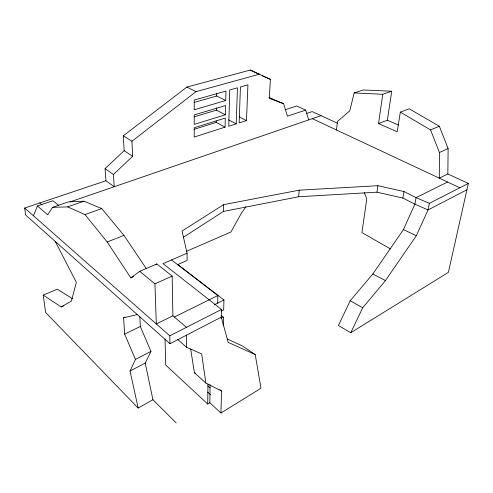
<?xml version="1.0" encoding="UTF-8"?>
<svg xmlns="http://www.w3.org/2000/svg" width="493" height="493" viewBox="0 0 493 493"><rect width="100%" height="100%" fill="white"/><g stroke="black" fill="none" stroke-linecap="round" stroke-linejoin="round"><path stroke-width="0.74" d="M378.538 123.577L387.362 120.243L391.732 91.217L382.759 94.299L378.538 123.577L397.198 131.773L400.328 112.133L430.555 129.912L439.423 152.491L439.288 178.139L447.854 173.998L468.35 183.427L448.39 272.364L350.751 332.744L338.457 325.491L350.203 300.748L372.819 273.972L403.428 229.621L414.866 204.151L416.074 197.601L447.589 182.028M447.854 173.998L448.112 148.59L439.355 126.276L409.227 108.805L400.328 112.133M210.123 384.663L209.827 402.763L207.707 404.032L207.991 384.102M225.079 127.145L194.217 137.048L194.224 127.749L225.301 118.061L225.079 127.145L216.205 122.4L216.236 120.902M225.381 114.789L194.23 124.39L194.236 114.906L225.609 105.533L225.381 114.789L216.421 110.155L216.464 107.856M225.732 100.523L194.236 109.76L194.242 100.054L225.967 91.063L225.732 100.523L216.673 96.006L216.723 93.122M217.684 303.109L217.851 295.535L171.539 259.953M183.414 237.25L223.397 211.46L223.563 204.675L299.214 190.175L377.921 185.713L404.001 191.555L416.074 197.601L429.335 203.344L468.35 183.427M209.827 402.763L220.932 413.023L260.988 388.256L255.226 354.578L228.167 342.352L221.283 317.128L221.48 309.45L163.029 263.663L187.075 253.18L182.059 231.014L223.563 204.675M223.255 325.318L223.477 317.19L221.086 315.298M187.075 253.18L187.112 260.44L177.837 264.55L223.951 299.966L223.68 309.875L221.191 311.151M220.932 413.023L221.542 391.041L219.835 389.519M236.233 123.872L237.435 87.809L229.744 89.991L228.746 126.282L236.233 123.872L228.61 119.891M246.469 120.582L247.942 84.833L240.424 86.965L239.142 122.942L246.469 120.582L239.462 117.001M123.324 135.797L131.927 141.244L132.66 156.269L113.421 174.491L114.216 186.736L105.946 180.765L105.083 168.624L124.144 150.692L123.324 135.797L186.902 87.064L250.339 70.043L270.392 79.391L269.289 98.415L283.66 103.74L287.462 116.145L305.678 110.112L308.717 119.898M223.397 211.46L298.647 196.75L299.214 190.175M336.491 129.992L337.452 121.377L349.722 110.919L354.208 92.924L363.162 89.972L391.732 91.217M298.647 196.75L376.948 192.178L377.921 185.713M466.92 189.787L428.047 209.944L414.866 204.151L402.88 198.057L404.001 191.555M429.335 203.344L428.047 209.944L416.357 235.66L385.464 280.579L362.719 307.755L350.751 332.744M33.45 215.78L37.406 205.969L52.948 200.731L58.778 205.532M150.969 351.41L145.238 363.064L152.916 399.718L138.157 408.05L130.06 371.026L135.464 359.415L150.969 351.41L140.308 326.489L139.833 316.925M146.285 268.623L123.971 235.377L101.706 208.57L84.026 201.193L68.459 201.883L52.505 207.362L47.753 214.837L37.406 205.969M245.945 206.764L241.564 212.951L230.897 232.037L186.403 251.338M131.927 141.244L195.986 91.667L259.601 74.141M52.505 207.362L67.64 206.881L84.993 214.584L107.172 241.977L130.811 277.849L139.747 271.353L156.823 263.952L172.156 276.074L172.901 315.803L186.483 327.315M155.591 264.827L156.823 263.952M72.446 298.678L57.311 289.2L43.23 295.085L61.187 306.923L71.38 301.118L76.372 282.347L55.21 241.385M130.06 371.026L145.238 363.064M105.946 180.765L24.65 208.034L25.63 215.016L169.974 343.726L221.283 317.128M221.006 318.472L223.477 317.19M169.974 343.726L169.802 335.832L221.48 309.45M214.375 304.773L223.951 299.966M174.349 317.024L217.851 295.535M172.901 315.803L156.318 323.963L154.944 283.857L139.747 271.353M135.464 359.415L124.643 334.118L140.308 326.489M124.643 334.118L123.595 317.8L124.982 317.147M154.944 283.857L172.156 276.074M439.423 152.491L448.112 148.59M130.811 277.849L133.609 276.628M61.187 306.923L63.93 305.728M430.555 129.912L439.355 126.276M107.172 241.977L123.971 235.377M84.993 214.584L101.706 208.57M67.64 206.881L84.026 201.193M70.061 201.908L321.023 115.664M306.375 113.532L312.161 111.591L337.613 123.293M285.096 109.748L296.743 105.983L305.678 110.112M194.236 129.283L216.205 122.4M194.032 116.878L216.421 110.155M194.039 102.476L216.673 96.006M123.595 317.8L137.288 314.577M354.208 92.924L382.759 94.299M376.948 192.178L402.88 198.057M268.87 97.386L283.66 103.74M387.362 120.243L398.406 125M177.535 339.369L186.613 347.318L201.674 353.925L205.883 383.055L221.542 391.041M262.492 75.885L270.392 79.391M227.255 338.987L242.297 345.87L255.226 354.578M403.428 229.621L416.357 235.66M312.297 118.665L459.846 187.771M250.339 70.043L259.139 74.32M186.902 87.064L195.986 91.667M190.662 348.884L194.39 372.69L195.709 373.374M372.819 273.972L385.464 280.579M350.203 300.748L362.719 307.755M390.548 248.959L361.936 232.61L366.774 198.839L364.278 192.449M124.144 150.692L132.66 156.269M105.083 168.624L113.421 174.491M39.767 202.962L42.016 204.866M24.65 208.034L169.802 335.832M194.39 372.69L205.883 383.055M207.806 385.853L210.067 387.892M207.615 392.04L210.456 394.634M207.707 404.032L165.728 365.066L165.038 339.073M152.916 399.718L176.204 422.957M138.157 408.05L45.572 312.439L43.23 295.085M186.533 335.141L186.613 347.318"/></g></svg>
